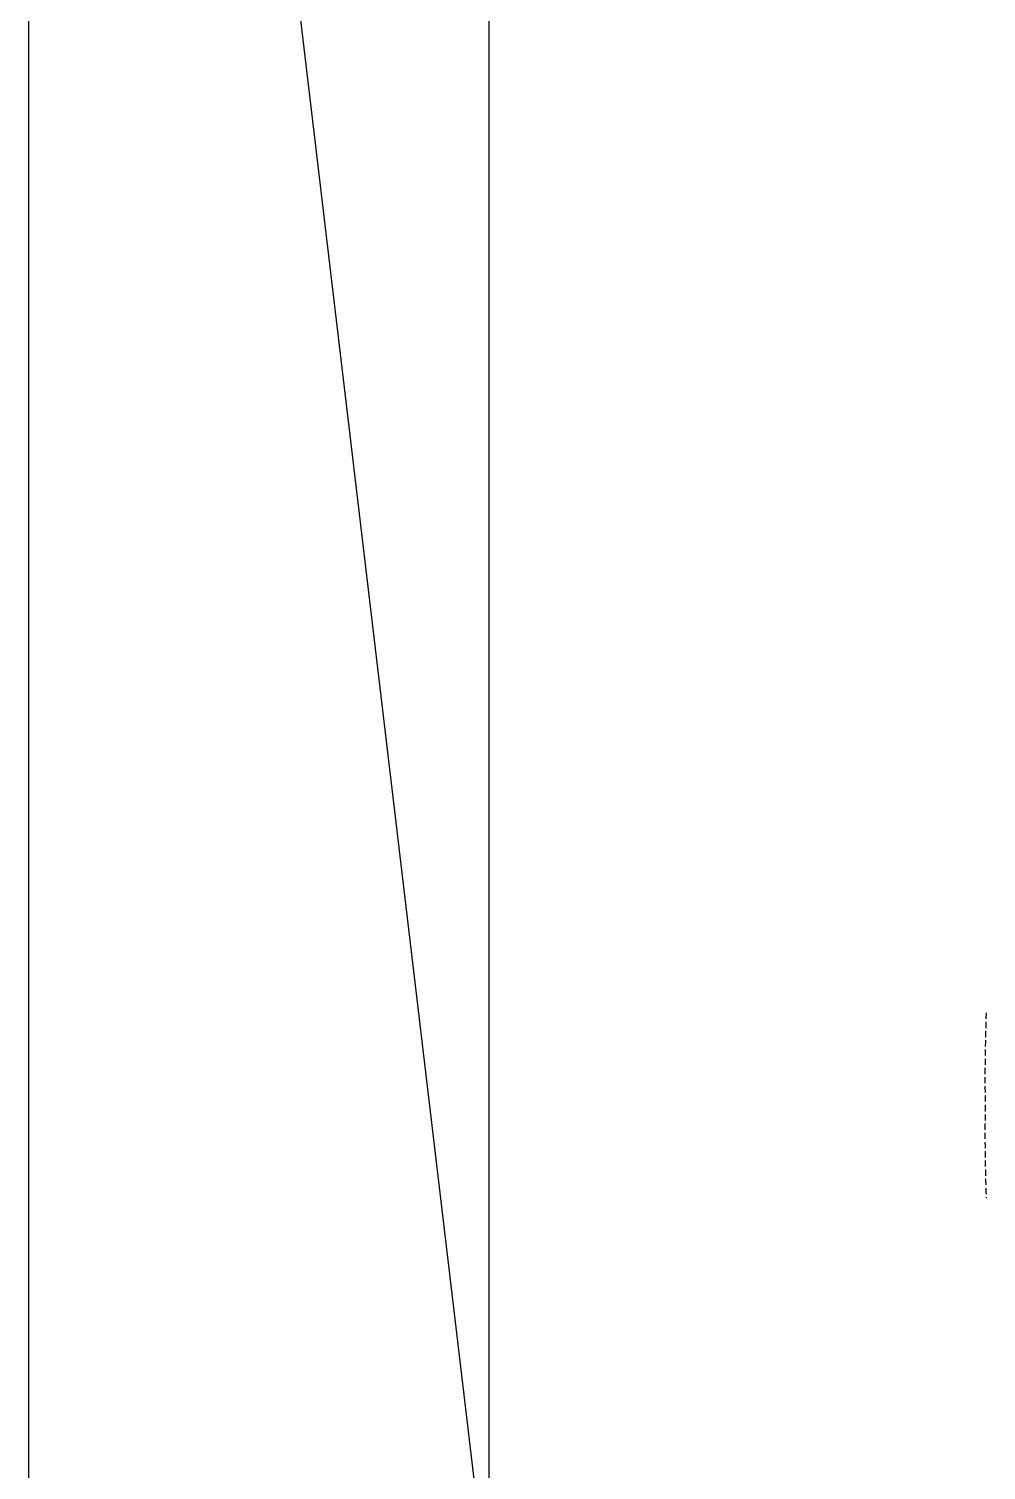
# Model space of a CAD drawing. Header units: millimetres. Extents: x -551172 to 232469, y -3435 to 261611.
# Drawn here: x 28071 to 29320, y 105679 to 107560 of the extents above; entities that cross this region are included whole.
import ezdxf

# ---------------------------------------------------------------- set-up
doc = ezdxf.new("R2010")
doc.units = ezdxf.units.MM
doc.header["$LTSCALE"] = 10
doc.linetypes.add('DH-HID2', pattern=[1.2, 0.8, -0.4])
for name, color, linetype in [('06-FUR', 6, 'Continuous'), ('FU-FURM', 251, 'DH-HID2'), ('도면층2', 2, 'Continuous')]:
    doc.layers.add(name, color=color, linetype=linetype)

# ---------------------------------------------------------------- blocks, each defined once
blk = doc.blocks.new('F-105')
at = {"layer": 'FU-FURM'}
for centre, start, end in [((-35.5, -1644.8), 89.0952, 92.1725), ((35.5, -1644.8), 87.8275, 90.9048)]:
    blk.add_arc(centre, 2247.4, start, end, dxfattribs=at)

msp = doc.modelspace()

# ---------------------------------------------------------------- linework, layer by layer
at = {"layer": '06-FUR'}
msp.add_line((28071.4, 110555.3), (28671.4, 105505.3), dxfattribs=at)
msp.add_lwpolyline([(28671.4, 105505.3), (28071.4, 105505.3), (28071.4, 110555.3), (28671.4, 110555.3)], close=True, dxfattribs=at)
at = {"layer": '도면층2'}
msp.add_line((28071.4, 105505.3), (28071.4, 110555.3), dxfattribs=at)

# ---------------------------------------------------------------- block references
at = {"layer": 'FU-FURM', "rotation": 90}
msp.add_blockref('F-105', (29921.4, 106155.3), dxfattribs=at)

doc.saveas('drawing.dxf')
